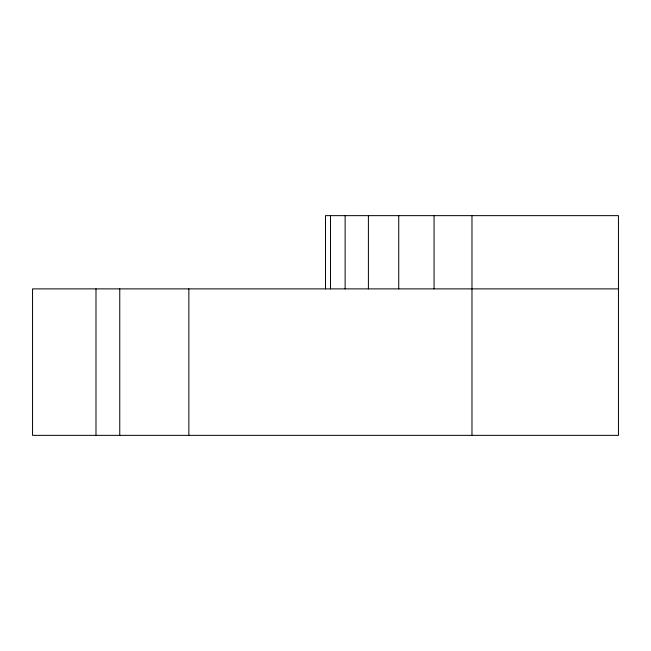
<?xml version="1.0" encoding="UTF-8"?>
<svg xmlns="http://www.w3.org/2000/svg" width="651" height="651" viewBox="0 0 651 651"><rect width="100%" height="100%" fill="white"/><g stroke="black" fill="none" stroke-linecap="round" stroke-linejoin="round"><path stroke-width="0.98" d="M618.45 288.881L32.55 288.881L32.55 435.356L618.45 435.356L618.45 215.644L325.5 215.644L325.5 288.881M471.975 215.644L471.975 435.356M434.062 215.644L434.062 288.881M398.738 215.644L398.738 288.881M368.401 215.644L368.401 288.881M345.128 215.644L345.128 288.881M330.488 215.644L330.488 288.881M188.863 288.881L188.863 435.356M119.76 288.881L119.76 435.356M95.99 288.881L95.99 435.356"/></g></svg>
